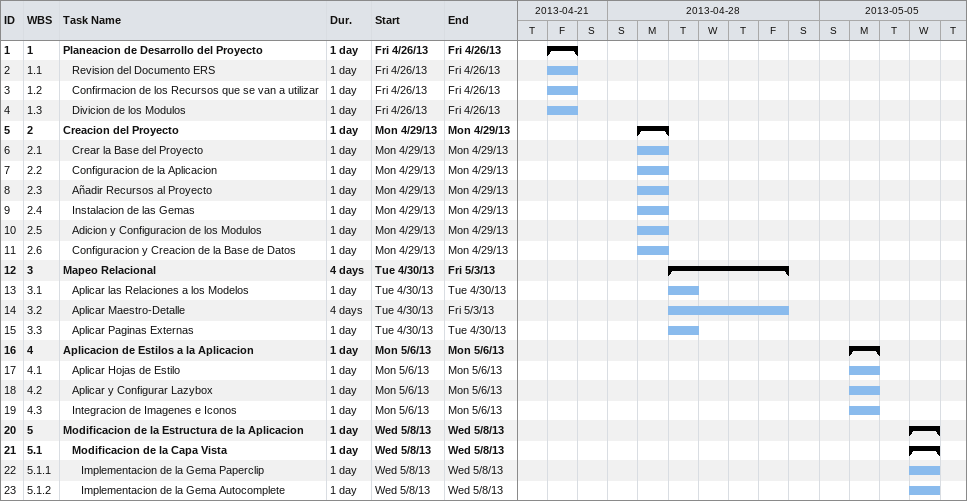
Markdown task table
| ID | WBS | Task | Duration | Start | Finish |
|---|---|---|---|---|---|
| 1 | 1 | **Planeacion de Desarrollo del Proyecto** | 1d | 2013-04-26 | 2013-04-26 |
| 2 | 1.1 | Revision del Documento ERS | 1d | 2013-04-26 | 2013-04-26 |
| 3 | 1.2 | Confirmacion de los Recursos que se van a utilizar | 1d | 2013-04-26 | 2013-04-26 |
| 4 | 1.3 | Divicion de los Modulos | 1d | 2013-04-26 | 2013-04-26 |
| 5 | 2 | **Creacion del Proyecto** | 1d | 2013-04-29 | 2013-04-29 |
| 6 | 2.1 | Crear la Base del Proyecto | 1d | 2013-04-29 | 2013-04-29 |
| 7 | 2.2 | Configuracion de la Aplicacion | 1d | 2013-04-29 | 2013-04-29 |
| 8 | 2.3 | Añadir Recursos al Proyecto | 1d | 2013-04-29 | 2013-04-29 |
| 9 | 2.4 | Instalacion de las Gemas | 1d | 2013-04-29 | 2013-04-29 |
| 10 | 2.5 | Adicion y Configuracion de los Modulos | 1d | 2013-04-29 | 2013-04-29 |
| 11 | 2.6 | Configuracion y Creacion de la Base de Datos | 1d | 2013-04-29 | 2013-04-29 |
| 12 | 3 | **Mapeo Relacional** | 4d | 2013-04-30 | 2013-05-03 |
| 13 | 3.1 | Aplicar las Relaciones a los Modelos | 1d | 2013-04-30 | 2013-04-30 |
| 14 | 3.2 | Aplicar Maestro-Detalle | 4d | 2013-04-30 | 2013-05-03 |
| 15 | 3.3 | Aplicar Paginas Externas | 1d | 2013-04-30 | 2013-04-30 |
| 16 | 4 | **Aplicacion de Estilos a la Aplicacion** | 1d | 2013-05-06 | 2013-05-06 |
| 17 | 4.1 | Aplicar Hojas de Estilo | 1d | 2013-05-06 | 2013-05-06 |
| 18 | 4.2 | Aplicar y Configurar Lazybox | 1d | 2013-05-06 | 2013-05-06 |
| 19 | 4.3 | Integracion de Imagenes e Iconos | 1d | 2013-05-06 | 2013-05-06 |
| 20 | 5 | **Modificacion de la Estructura de la Aplicacion** | 1d | 2013-05-08 | 2013-05-08 |
| 21 | 5.1 | **Modificacion de la Capa Vista** | 1d | 2013-05-08 | 2013-05-08 |
| 22 | 5.1.1 | Implementacion de la Gema Paperclip | 1d | 2013-05-08 | 2013-05-08 |
| 23 | 5.1.2 | Implementacion de la Gema Autocomplete | 1d | 2013-05-08 | 2013-05-08 |
